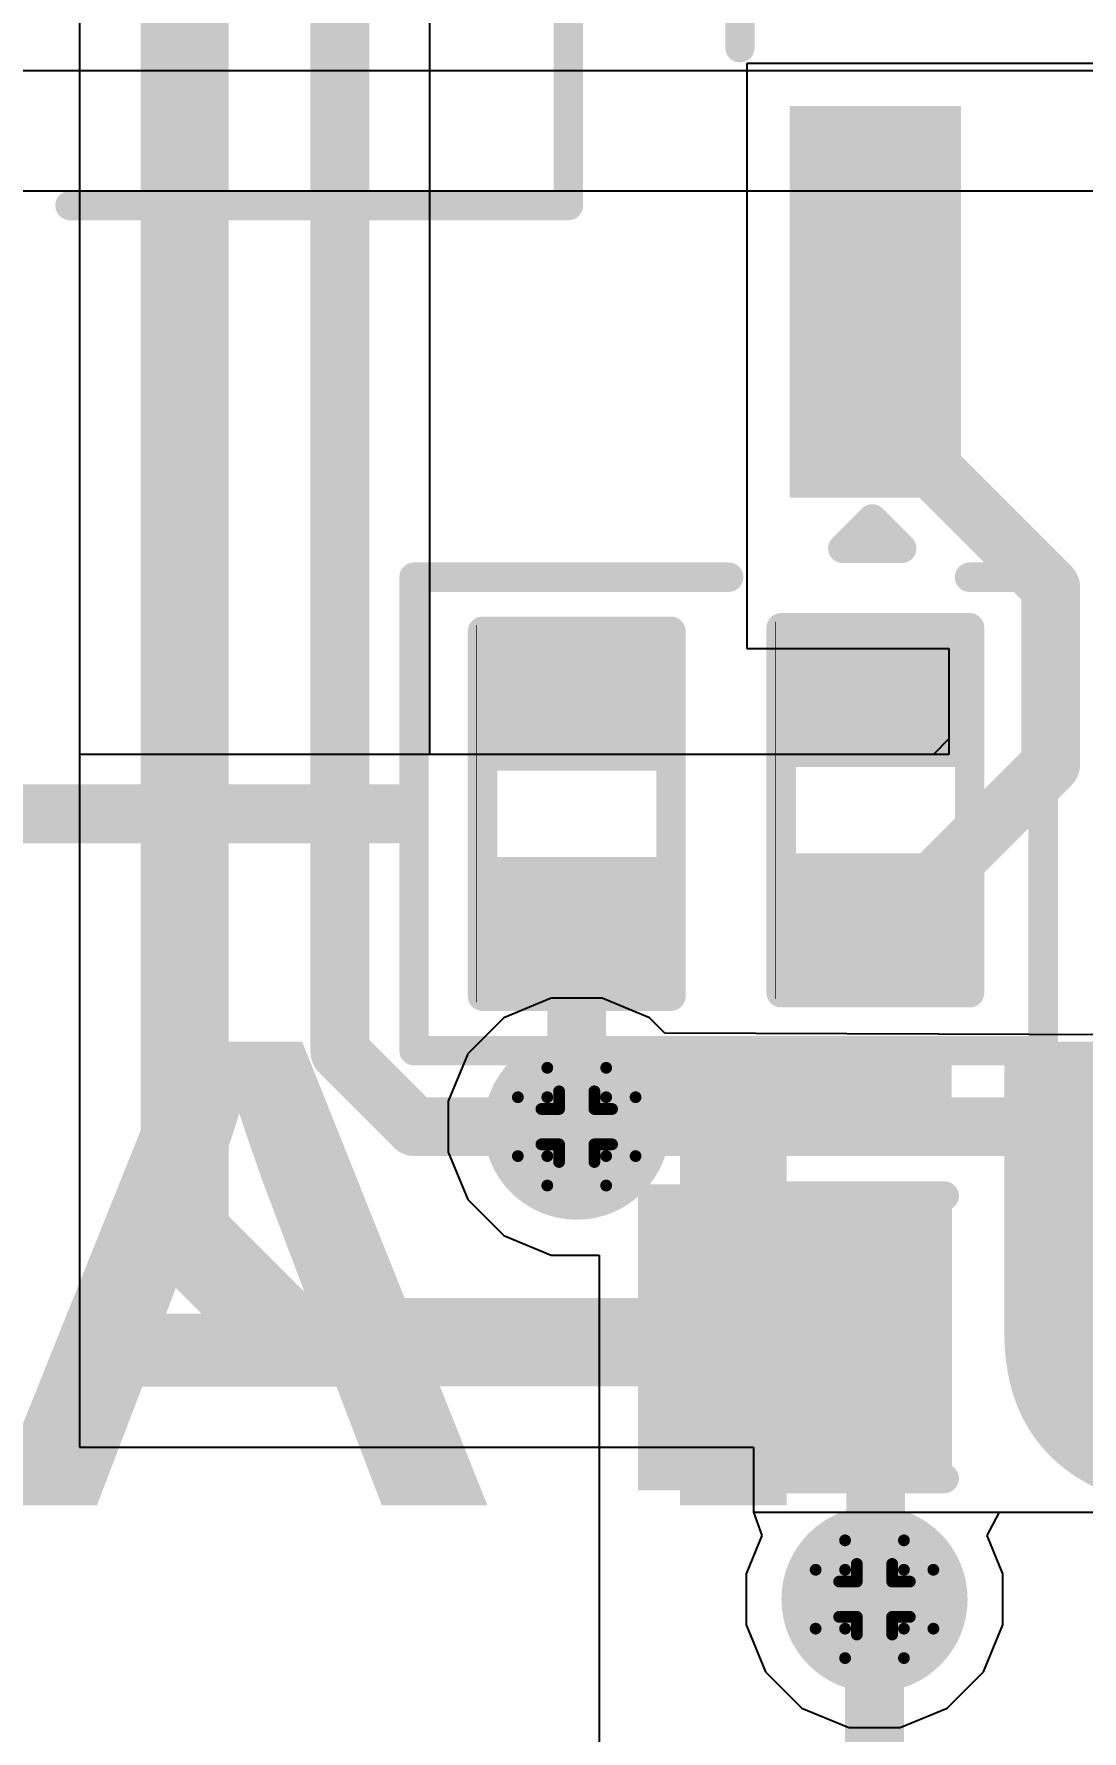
# Model space of a CAD drawing. Header units: inches. Extents: x -5 to 5258, y -4 to 5281.
# Drawn here: x 11.36 to 15.88, y 69.28 to 76.6 of the extents above; entities that cross this region are included whole.
import ezdxf

# ---------------------------------------------------------------- set-up
doc = ezdxf.new("R2010")
doc.units = ezdxf.units.IN
for name, color, linetype in [('Bottom Layer', 5, 'Continuous'), ('Bottom Solder', 6, 'Continuous'), ('Drill Drawing', 1, 'Continuous'), ('Top Layer', 1, 'Continuous'), ('Top Overlay', 2, 'Continuous'), ('Top Paste', 8, 'Continuous'), ('Top Solder', 216, 'Continuous'), ('Via Holes', 16, 'Continuous')]:
    doc.layers.add(name, color=color, linetype=linetype)
doc.styles.add('Arial Black_Bold', font='', dxfattribs={"height": 0.2})
doc.styles.get('Arial Black_Bold').set_extended_font_data('Arial Black', bold=True)

# ---------------------------------------------------------------- blocks, each defined once
blk = doc.blocks.new('8_SO_P____P___5')
at = {"layer": 'Top Layer'}
blk.add_hatch(color=1, dxfattribs=at).paths.add_polyline_path([(-3.475, 2.205), (-1.925, 2.205), (-1.925, 1.605), (-3.475, 1.605)])
at = {"layer": 'Top Paste'}
blk.add_hatch(color=8, dxfattribs=at).paths.add_polyline_path([(-3.475, 2.205), (-1.925, 2.205), (-1.925, 1.605), (-3.475, 1.605)])
at = {"layer": 'Top Solder'}
blk.add_hatch(color=216, dxfattribs=at).paths.add_polyline_path([(-3.545, 2.275), (-1.855, 2.275), (-1.855, 1.535), (-3.545, 1.535)])
at = {"layer": 'Top Overlay'}
for points in [[(-1.603, 2.4892, 0.127, 0.127, 0), (1.9022, 2.4892, 0.127, 0.127, 0)], [(-3.7634, 2.0454, 0.127, 0.127, 0), (-3.6364, 1.9184, 0.127, 0.127, 0)], [(-3.7634, 2.0454, 0.127, 0.127, 0), (-3.7634, 1.7914, 0.127, 0.127, 0)], [(-3.6364, 1.9184, 0.127, 0.127, 0), (-3.7634, 1.7914, 0.127, 0.127, 0)]]:
    blk.add_lwpolyline(points, format="xyseb", dxfattribs=at)
for points in [[(-1.6347, 2.4892, 0.0635, 0.0635, 1), (-1.5712, 2.4892, 0.0635, 0.0635, 1)], [(-3.7951, 2.0454, 0.0635, 0.0635, 1), (-3.7316, 2.0454, 0.0635, 0.0635, 1)], [(-3.7951, 2.0454, 0.0635, 0.0635, 1), (-3.7316, 2.0454, 0.0635, 0.0635, 1)], [(-3.6681, 1.9184, 0.0635, 0.0635, 1), (-3.6046, 1.9184, 0.0635, 0.0635, 1)], [(-3.6681, 1.9184, 0.0635, 0.0635, 1), (-3.6046, 1.9184, 0.0635, 0.0635, 1)], [(-3.7951, 1.7914, 0.0635, 0.0635, 1), (-3.7316, 1.7914, 0.0635, 0.0635, 1)], [(-3.7951, 1.7914, 0.0635, 0.0635, 1), (-3.7316, 1.7914, 0.0635, 0.0635, 1)]]:
    blk.add_lwpolyline(points, format="xyseb", close=True, dxfattribs=at)
blk = doc.blocks.new('R___0402_25')
at = {"layer": 'Top Layer'}
for points in [[(-0.6985, -0.3175), (-0.6985, 0.3175), (-0.2413, 0.3175), (-0.2413, -0.3175)], [(0.2413, -0.3175), (0.2413, 0.3175), (0.6985, 0.3175), (0.6985, -0.3175)]]:
    blk.add_hatch(color=1, dxfattribs=at).paths.add_polyline_path(points)
at = {"layer": 'Top Paste'}
for points in [[(-0.6985, -0.3175), (-0.6985, 0.3175), (-0.2413, 0.3175), (-0.2413, -0.3175)], [(0.2413, -0.3175), (0.2413, 0.3175), (0.6985, 0.3175), (0.6985, -0.3175)]]:
    blk.add_hatch(color=8, dxfattribs=at).paths.add_polyline_path(points)
at = {"layer": 'Top Solder'}
for points in [[(-0.7535, -0.3725), (-0.7535, 0.3725), (-0.1863, 0.3725), (-0.1863, -0.3725)], [(0.1863, -0.3725), (0.1863, 0.3725), (0.7535, 0.3725), (0.7535, -0.3725)]]:
    blk.add_hatch(color=216, dxfattribs=at).paths.add_polyline_path(points)
at = {"layer": 'Top Overlay'}
for points in [[(0.7874, 0.4064, 0.127, 0.127, 0), (-0.7874, 0.4064, 0.127, 0.127, 0)], [(-0.7874, -0.4064, 0.127, 0.127, 0), (-0.7874, 0.4064, 0.127, 0.127, 0)], [(0.7874, -0.4064, 0.127, 0.127, 0), (0.7874, 0.4064, 0.127, 0.127, 0)], [(0.7874, -0.4064, 0.127, 0.127, 0), (-0.7874, -0.4064, 0.127, 0.127, 0)], [(0.8128, -0.4318, 0.00323, 0.00323, 0), (-0.8128, -0.4318, 0.00323, 0.00323, 0)]]:
    blk.add_lwpolyline(points, format="xyseb", dxfattribs=at)
for points in [[(-0.8191, 0.4064, 0.0635, 0.0635, 1), (-0.7556, 0.4064, 0.0635, 0.0635, 1)], [(-0.8191, 0.4064, 0.0635, 0.0635, 1), (-0.7556, 0.4064, 0.0635, 0.0635, 1)], [(0.7556, 0.4064, 0.0635, 0.0635, 1), (0.8191, 0.4064, 0.0635, 0.0635, 1)], [(0.7556, 0.4064, 0.0635, 0.0635, 1), (0.8191, 0.4064, 0.0635, 0.0635, 1)], [(-0.8191, -0.4064, 0.0635, 0.0635, 1), (-0.7556, -0.4064, 0.0635, 0.0635, 1)], [(-0.8191, -0.4064, 0.0635, 0.0635, 1), (-0.7556, -0.4064, 0.0635, 0.0635, 1)], [(0.7556, -0.4064, 0.0635, 0.0635, 1), (0.8191, -0.4064, 0.0635, 0.0635, 1)], [(0.7556, -0.4064, 0.0635, 0.0635, 1), (0.8191, -0.4064, 0.0635, 0.0635, 1)], [(-0.8136, -0.4318, 0.00161, 0.00161, 1), (-0.812, -0.4318, 0.00161, 0.00161, 1)], [(0.812, -0.4318, 0.00161, 0.00161, 1), (0.8136, -0.4318, 0.00161, 0.00161, 1)]]:
    blk.add_lwpolyline(points, format="xyseb", close=True, dxfattribs=at)
blk = doc.blocks.new('R___0402_26')
at = {"layer": 'Top Layer'}
for points in [[(-0.6985, -0.3175), (-0.6985, 0.3175), (-0.2413, 0.3175), (-0.2413, -0.3175)], [(0.2413, -0.3175), (0.2413, 0.3175), (0.6985, 0.3175), (0.6985, -0.3175)]]:
    blk.add_hatch(color=1, dxfattribs=at).paths.add_polyline_path(points)
at = {"layer": 'Top Paste'}
for points in [[(-0.6985, -0.3175), (-0.6985, 0.3175), (-0.2413, 0.3175), (-0.2413, -0.3175)], [(0.2413, -0.3175), (0.2413, 0.3175), (0.6985, 0.3175), (0.6985, -0.3175)]]:
    blk.add_hatch(color=8, dxfattribs=at).paths.add_polyline_path(points)
at = {"layer": 'Top Solder'}
for points in [[(-0.7535, -0.3725), (-0.7535, 0.3725), (-0.1863, 0.3725), (-0.1863, -0.3725)], [(0.1863, -0.3725), (0.1863, 0.3725), (0.7535, 0.3725), (0.7535, -0.3725)]]:
    blk.add_hatch(color=216, dxfattribs=at).paths.add_polyline_path(points)
at = {"layer": 'Top Overlay'}
for points in [[(-0.7874, -0.4064, 0.127, 0.127, 0), (-0.7874, 0.4064, 0.127, 0.127, 0)], [(0.7874, 0.4064, 0.127, 0.127, 0), (-0.7874, 0.4064, 0.127, 0.127, 0)], [(0.7874, -0.4064, 0.127, 0.127, 0), (0.7874, 0.4064, 0.127, 0.127, 0)], [(0.7874, -0.4064, 0.127, 0.127, 0), (-0.7874, -0.4064, 0.127, 0.127, 0)], [(0.8128, -0.4318, 0.00323, 0.00323, 0), (-0.8128, -0.4318, 0.00323, 0.00323, 0)]]:
    blk.add_lwpolyline(points, format="xyseb", dxfattribs=at)
for points in [[(-0.8191, 0.4064, 0.0635, 0.0635, 1), (-0.7556, 0.4064, 0.0635, 0.0635, 1)], [(-0.8191, 0.4064, 0.0635, 0.0635, 1), (-0.7556, 0.4064, 0.0635, 0.0635, 1)], [(0.7556, 0.4064, 0.0635, 0.0635, 1), (0.8191, 0.4064, 0.0635, 0.0635, 1)], [(0.7556, 0.4064, 0.0635, 0.0635, 1), (0.8191, 0.4064, 0.0635, 0.0635, 1)], [(-0.8191, -0.4064, 0.0635, 0.0635, 1), (-0.7556, -0.4064, 0.0635, 0.0635, 1)], [(-0.8191, -0.4064, 0.0635, 0.0635, 1), (-0.7556, -0.4064, 0.0635, 0.0635, 1)], [(0.7556, -0.4064, 0.0635, 0.0635, 1), (0.8191, -0.4064, 0.0635, 0.0635, 1)], [(0.7556, -0.4064, 0.0635, 0.0635, 1), (0.8191, -0.4064, 0.0635, 0.0635, 1)], [(-0.8136, -0.4318, 0.00161, 0.00161, 1), (-0.812, -0.4318, 0.00161, 0.00161, 1)], [(0.812, -0.4318, 0.00161, 0.00161, 1), (0.8136, -0.4318, 0.00161, 0.00161, 1)]]:
    blk.add_lwpolyline(points, format="xyseb", close=True, dxfattribs=at)
blk = doc.blocks.new('LED_0603_92')
at = {"layer": 'Top Layer'}
for points in [[(-1, 0.5), (-0.5, 0.5), (-0.5, -0.5), (-1, -0.5)], [(0.5, 0.5), (1, 0.5), (1, -0.5), (0.5, -0.5)]]:
    blk.add_hatch(color=1, dxfattribs=at).paths.add_polyline_path(points)
at = {"layer": 'Top Overlay'}
blk.add_hatch(color=2, dxfattribs=at).paths.add_polyline_path([(1.1175, -0.6603), (1.7525, -0.6603), (1.7525, 0.6605), (1.1175, 0.6605)])
at = {"layer": 'Top Paste'}
for points in [[(-1, 0.5), (-0.5, 0.5), (-0.5, -0.5), (-1, -0.5)], [(0.5, 0.5), (1, 0.5), (1, -0.5), (0.5, -0.5)]]:
    blk.add_hatch(color=8, dxfattribs=at).paths.add_polyline_path(points)
at = {"layer": 'Top Solder'}
for points in [[(-1.1016, 0.6016), (-0.3984, 0.6016), (-0.3984, -0.6016), (-1.1016, -0.6016)], [(0.3984, 0.6016), (1.1016, 0.6016), (1.1016, -0.6016), (0.3984, -0.6016)]]:
    blk.add_hatch(color=216, dxfattribs=at).paths.add_polyline_path(points)
at = {"layer": 'Top Overlay'}
for points in [[(-0.4318, 0.6096, 0.127, 0.127, 0), (-1.1176, 0.6096, 0.127, 0.127, 0)], [(-1.1176, 0.6096, 0.127, 0.127, 0), (-1.1176, -0.6096, 0.127, 0.127, 0)], [(1.1176, 0.6096, 0.127, 0.127, 0), (0.4318, 0.6096, 0.127, 0.127, 0)], [(1.1176, 0.6096, 0.127, 0.127, 0), (1.1176, -0.6096, 0.127, 0.127, 0)], [(-0.4318, -0.6096, 0.127, 0.127, 0), (-1.1176, -0.6096, 0.127, 0.127, 0)], [(1.1176, -0.6096, 0.127, 0.127, 0), (0.4318, -0.6096, 0.127, 0.127, 0)]]:
    blk.add_lwpolyline(points, format="xyseb", dxfattribs=at)
for points in [[(-1.1494, 0.6096, 0.0635, 0.0635, 1), (-1.0858, 0.6096, 0.0635, 0.0635, 1)], [(-1.1494, 0.6096, 0.0635, 0.0635, 1), (-1.0858, 0.6096, 0.0635, 0.0635, 1)], [(-0.4636, 0.6096, 0.0635, 0.0635, 1), (-0.4001, 0.6096, 0.0635, 0.0635, 1)], [(0.4001, 0.6096, 0.0635, 0.0635, 1), (0.4636, 0.6096, 0.0635, 0.0635, 1)], [(1.0859, 0.6096, 0.0635, 0.0635, 1), (1.1494, 0.6096, 0.0635, 0.0635, 1)], [(1.0859, 0.6096, 0.0635, 0.0635, 1), (1.1494, 0.6096, 0.0635, 0.0635, 1)], [(-1.1494, -0.6096, 0.0635, 0.0635, 1), (-1.0858, -0.6096, 0.0635, 0.0635, 1)], [(-1.1494, -0.6096, 0.0635, 0.0635, 1), (-1.0858, -0.6096, 0.0635, 0.0635, 1)], [(-0.4636, -0.6096, 0.0635, 0.0635, 1), (-0.4001, -0.6096, 0.0635, 0.0635, 1)], [(0.4001, -0.6096, 0.0635, 0.0635, 1), (0.4636, -0.6096, 0.0635, 0.0635, 1)], [(1.0859, -0.6096, 0.0635, 0.0635, 1), (1.1494, -0.6096, 0.0635, 0.0635, 1)], [(1.0859, -0.6096, 0.0635, 0.0635, 1), (1.1494, -0.6096, 0.0635, 0.0635, 1)]]:
    blk.add_lwpolyline(points, format="xyseb", close=True, dxfattribs=at)
blk = doc.blocks.new('50SVPF10M_135')
at = {"layer": 'Top Overlay'}
for points in [[(3.3, 3.3, 0.127, 0.127, 0), (-1.95, 3.3, 0.127, 0.127, 0)], [(3.3, 1.15, 0.127, 0.127, 0), (3.3, 3.3, 0.127, 0.127, 0)]]:
    blk.add_lwpolyline(points, format="xyseb", dxfattribs=at)
for points in [[(3.2683, 3.3, 0.0635, 0.0635, 1), (3.3318, 3.3, 0.0635, 0.0635, 1)], [(3.2683, 3.3, 0.0635, 0.0635, 1), (3.3318, 3.3, 0.0635, 0.0635, 1)], [(3.2683, 1.15, 0.0635, 0.0635, 1), (3.3318, 1.15, 0.0635, 0.0635, 1)]]:
    blk.add_lwpolyline(points, format="xyseb", close=True, dxfattribs=at)

msp = doc.modelspace()

# ---------------------------------------------------------------- hatches: boundary and pattern name
at = {"layer": 'Bottom Layer'}
h = msp.add_hatch(color=5, dxfattribs=at)
edge = h.paths.add_edge_path()
edge.add_arc((13.7013, 71.8893), 0.3, 0, 360)
h = msp.add_hatch(color=5, dxfattribs=at)
edge = h.paths.add_edge_path()
edge.add_arc((14.986, 69.8504), 0.3, 0, 360)
at = {"layer": 'Bottom Solder'}
h = msp.add_hatch(color=6, dxfattribs=at)
edge = h.paths.add_edge_path()
edge.add_arc((13.7013, 71.8893), 0.4016, 0, 360)
h = msp.add_hatch(color=6, dxfattribs=at)
edge = h.paths.add_edge_path()
edge.add_arc((14.986, 69.8504), 0.4016, 0, 360)
at = {"layer": 'Top Layer'}
h = msp.add_hatch(color=1, dxfattribs=at)
edge = h.paths.add_edge_path()
edge.add_arc((13.7013, 71.8893), 0.3, 0, 360)
h = msp.add_hatch(color=1, dxfattribs=at)
edge = h.paths.add_edge_path()
edge.add_arc((14.986, 69.8504), 0.3, 0, 360)
at = {"layer": 'Top Solder'}
h = msp.add_hatch(color=216, dxfattribs=at)
edge = h.paths.add_edge_path()
edge.add_arc((13.7013, 71.8893), 0.4016, 0, 360)
h = msp.add_hatch(color=216, dxfattribs=at)
edge = h.paths.add_edge_path()
edge.add_arc((14.986, 69.8504), 0.4016, 0, 360)
at = {"layer": 'Via Holes'}
h = msp.add_hatch(color=7, dxfattribs=at)
edge = h.paths.add_edge_path()
edge.add_arc((13.7013, 71.8893), 0.15, 0, 360)
h = msp.add_hatch(color=7, dxfattribs=at)
edge = h.paths.add_edge_path()
edge.add_arc((14.986, 69.8504), 0.15, 0, 360)

# ---------------------------------------------------------------- linework, layer by layer
at = {"layer": 'Bottom Layer'}
for p, q in [((37.201, 76.445), (4.623, 76.445)), ((4.623, 75.927), (62.8396, 75.927)), ((13.5911, 72.4433), (13.3874, 72.3589)), ((13.8115, 72.4433), (13.5911, 72.4433)), ((14.0151, 72.3589), (13.8115, 72.4433)), ((13.3874, 72.3589), (13.2316, 72.2031)), ((14.0812, 72.2927), (14.0151, 72.3589)), ((18.3221, 72.2777), (14.0812, 72.2927)), ((13.2316, 72.2031), (13.1473, 71.9995)), ((13.1473, 71.9995), (13.1473, 71.7791)), ((13.1473, 71.7791), (13.2316, 71.5754)), ((13.2316, 71.5754), (13.3874, 71.4196)), ((13.3874, 71.4196), (13.5911, 71.3353)), ((13.5911, 71.3353), (13.7977, 71.3353)), ((13.7977, 71.3353), (13.7977, 57.6849))]:
    msp.add_line(p, q, dxfattribs=at)
for points in [[(13.7013, 71.8893, 0.254, 0.254, 0), (16.4093, 71.8893, 0.254, 0.254, 0)], [(14.986, 69.8225, 0.254, 0.254, 0), (15.0139, 69.8504, 0.254, 0.254, 0)], [(14.986, 52.1199, 0.254, 0.254, 0), (14.986, 69.8225, 0.254, 0.254, 0)]]:
    msp.add_lwpolyline(points, format="xyseb", dxfattribs=at)
for points in [[(13.6378, 71.8893, 0.127, 0.127, 1), (13.7648, 71.8893, 0.127, 0.127, 1)], [(14.9225, 69.8225, 0.127, 0.127, 1), (15.0495, 69.8225, 0.127, 0.127, 1)], [(14.9225, 69.8225, 0.127, 0.127, 1), (15.0495, 69.8225, 0.127, 0.127, 1)], [(14.9504, 69.8504, 0.127, 0.127, 1), (15.0774, 69.8504, 0.127, 0.127, 1)]]:
    msp.add_lwpolyline(points, format="xyseb", close=True, dxfattribs=at)
at = {"layer": 'Drill Drawing'}
for points in [[(13.5743, 72.0163, 0.0508, 0.0508, 0), (13.5743, 72.1433, 0.0508, 0.0508, 0)], [(13.5743, 72.1433, 0.0508, 0.0508, 0), (13.8283, 72.1433, 0.0508, 0.0508, 0)], [(13.8283, 72.0163, 0.0508, 0.0508, 0), (13.8283, 72.1433, 0.0508, 0.0508, 0)], [(13.6251, 71.9655, 0.0508, 0.0508, 0), (13.6251, 72.0417, 0.0508, 0.0508, 0)], [(13.6251, 72.0417, 0.0508, 0.0508, 0), (13.7775, 72.0417, 0.0508, 0.0508, 0)], [(13.7775, 71.9655, 0.0508, 0.0508, 0), (13.7775, 72.0417, 0.0508, 0.0508, 0)], [(13.4473, 71.7623, 0.0508, 0.0508, 0), (13.4473, 72.0163, 0.0508, 0.0508, 0)], [(13.4473, 72.0163, 0.0508, 0.0508, 0), (13.5743, 72.0163, 0.0508, 0.0508, 0)], [(13.5489, 71.8131, 0.0508, 0.0508, 0), (13.5489, 71.9655, 0.0508, 0.0508, 0)], [(13.5489, 71.9655, 0.0508, 0.0508, 0), (13.6251, 71.9655, 0.0508, 0.0508, 0)], [(13.7775, 71.9655, 0.0508, 0.0508, 0), (13.8537, 71.9655, 0.0508, 0.0508, 0)], [(13.8283, 72.0163, 0.0508, 0.0508, 0), (13.9553, 72.0163, 0.0508, 0.0508, 0)], [(13.8537, 71.8131, 0.0508, 0.0508, 0), (13.8537, 71.9655, 0.0508, 0.0508, 0)], [(13.9553, 71.7623, 0.0508, 0.0508, 0), (13.9553, 72.0163, 0.0508, 0.0508, 0)], [(13.5489, 71.8131, 0.0508, 0.0508, 0), (13.6251, 71.8131, 0.0508, 0.0508, 0)], [(13.6251, 71.7369, 0.0508, 0.0508, 0), (13.6251, 71.8131, 0.0508, 0.0508, 0)], [(13.7775, 71.8131, 0.0508, 0.0508, 0), (13.8537, 71.8131, 0.0508, 0.0508, 0)], [(13.7775, 71.7369, 0.0508, 0.0508, 0), (13.7775, 71.8131, 0.0508, 0.0508, 0)], [(13.4473, 71.7623, 0.0508, 0.0508, 0), (13.5743, 71.7623, 0.0508, 0.0508, 0)], [(13.5743, 71.6353, 0.0508, 0.0508, 0), (13.5743, 71.7623, 0.0508, 0.0508, 0)], [(13.6251, 71.7369, 0.0508, 0.0508, 0), (13.7775, 71.7369, 0.0508, 0.0508, 0)], [(13.8283, 71.7623, 0.0508, 0.0508, 0), (13.9553, 71.7623, 0.0508, 0.0508, 0)], [(13.8283, 71.6353, 0.0508, 0.0508, 0), (13.8283, 71.7623, 0.0508, 0.0508, 0)], [(13.5743, 71.6353, 0.0508, 0.0508, 0), (13.8283, 71.6353, 0.0508, 0.0508, 0)], [(14.859, 69.9774, 0.0508, 0.0508, 0), (14.859, 70.1044, 0.0508, 0.0508, 0)], [(14.859, 70.1044, 0.0508, 0.0508, 0), (15.113, 70.1044, 0.0508, 0.0508, 0)], [(15.113, 69.9774, 0.0508, 0.0508, 0), (15.113, 70.1044, 0.0508, 0.0508, 0)], [(14.732, 69.7234, 0.0508, 0.0508, 0), (14.732, 69.9774, 0.0508, 0.0508, 0)], [(14.732, 69.9774, 0.0508, 0.0508, 0), (14.859, 69.9774, 0.0508, 0.0508, 0)], [(14.9098, 69.9266, 0.0508, 0.0508, 0), (14.9098, 70.0028, 0.0508, 0.0508, 0)], [(14.9098, 70.0028, 0.0508, 0.0508, 0), (15.0622, 70.0028, 0.0508, 0.0508, 0)], [(15.0622, 69.9266, 0.0508, 0.0508, 0), (15.0622, 70.0028, 0.0508, 0.0508, 0)], [(15.113, 69.9774, 0.0508, 0.0508, 0), (15.24, 69.9774, 0.0508, 0.0508, 0)], [(15.24, 69.7234, 0.0508, 0.0508, 0), (15.24, 69.9774, 0.0508, 0.0508, 0)], [(14.8336, 69.7742, 0.0508, 0.0508, 0), (14.8336, 69.9266, 0.0508, 0.0508, 0)], [(14.8336, 69.9266, 0.0508, 0.0508, 0), (14.9098, 69.9266, 0.0508, 0.0508, 0)], [(15.0622, 69.9266, 0.0508, 0.0508, 0), (15.1384, 69.9266, 0.0508, 0.0508, 0)], [(15.1384, 69.7742, 0.0508, 0.0508, 0), (15.1384, 69.9266, 0.0508, 0.0508, 0)], [(14.8336, 69.7742, 0.0508, 0.0508, 0), (14.9098, 69.7742, 0.0508, 0.0508, 0)], [(14.9098, 69.698, 0.0508, 0.0508, 0), (14.9098, 69.7742, 0.0508, 0.0508, 0)], [(15.0622, 69.7742, 0.0508, 0.0508, 0), (15.1384, 69.7742, 0.0508, 0.0508, 0)], [(15.0622, 69.698, 0.0508, 0.0508, 0), (15.0622, 69.7742, 0.0508, 0.0508, 0)], [(14.732, 69.7234, 0.0508, 0.0508, 0), (14.859, 69.7234, 0.0508, 0.0508, 0)], [(14.859, 69.5964, 0.0508, 0.0508, 0), (14.859, 69.7234, 0.0508, 0.0508, 0)], [(14.9098, 69.698, 0.0508, 0.0508, 0), (15.0622, 69.698, 0.0508, 0.0508, 0)], [(15.113, 69.7234, 0.0508, 0.0508, 0), (15.24, 69.7234, 0.0508, 0.0508, 0)], [(15.113, 69.5964, 0.0508, 0.0508, 0), (15.113, 69.7234, 0.0508, 0.0508, 0)], [(14.859, 69.5964, 0.0508, 0.0508, 0), (15.113, 69.5964, 0.0508, 0.0508, 0)]]:
    msp.add_lwpolyline(points, format="xyseb", dxfattribs=at)
for points in [[(13.5616, 72.1433, 0.0254, 0.0254, 1), (13.587, 72.1433, 0.0254, 0.0254, 1)], [(13.5616, 72.1433, 0.0254, 0.0254, 1), (13.587, 72.1433, 0.0254, 0.0254, 1)], [(13.8156, 72.1433, 0.0254, 0.0254, 1), (13.841, 72.1433, 0.0254, 0.0254, 1)], [(13.8156, 72.1433, 0.0254, 0.0254, 1), (13.841, 72.1433, 0.0254, 0.0254, 1)], [(13.6124, 72.0417, 0.0254, 0.0254, 1), (13.6378, 72.0417, 0.0254, 0.0254, 1)], [(13.6124, 72.0417, 0.0254, 0.0254, 1), (13.6378, 72.0417, 0.0254, 0.0254, 1)], [(13.7648, 72.0417, 0.0254, 0.0254, 1), (13.7902, 72.0417, 0.0254, 0.0254, 1)], [(13.7648, 72.0417, 0.0254, 0.0254, 1), (13.7902, 72.0417, 0.0254, 0.0254, 1)], [(13.4346, 72.0163, 0.0254, 0.0254, 1), (13.46, 72.0163, 0.0254, 0.0254, 1)], [(13.4346, 72.0163, 0.0254, 0.0254, 1), (13.46, 72.0163, 0.0254, 0.0254, 1)], [(13.5362, 71.9655, 0.0254, 0.0254, 1), (13.5616, 71.9655, 0.0254, 0.0254, 1)], [(13.5362, 71.9655, 0.0254, 0.0254, 1), (13.5616, 71.9655, 0.0254, 0.0254, 1)], [(13.5616, 72.0163, 0.0254, 0.0254, 1), (13.587, 72.0163, 0.0254, 0.0254, 1)], [(13.5616, 72.0163, 0.0254, 0.0254, 1), (13.587, 72.0163, 0.0254, 0.0254, 1)], [(13.6124, 71.9655, 0.0254, 0.0254, 1), (13.6378, 71.9655, 0.0254, 0.0254, 1)], [(13.6124, 71.9655, 0.0254, 0.0254, 1), (13.6378, 71.9655, 0.0254, 0.0254, 1)], [(13.7648, 71.9655, 0.0254, 0.0254, 1), (13.7902, 71.9655, 0.0254, 0.0254, 1)], [(13.7648, 71.9655, 0.0254, 0.0254, 1), (13.7902, 71.9655, 0.0254, 0.0254, 1)], [(13.8156, 72.0163, 0.0254, 0.0254, 1), (13.841, 72.0163, 0.0254, 0.0254, 1)], [(13.8156, 72.0163, 0.0254, 0.0254, 1), (13.841, 72.0163, 0.0254, 0.0254, 1)], [(13.841, 71.9655, 0.0254, 0.0254, 1), (13.8664, 71.9655, 0.0254, 0.0254, 1)], [(13.841, 71.9655, 0.0254, 0.0254, 1), (13.8664, 71.9655, 0.0254, 0.0254, 1)], [(13.9426, 72.0163, 0.0254, 0.0254, 1), (13.968, 72.0163, 0.0254, 0.0254, 1)], [(13.9426, 72.0163, 0.0254, 0.0254, 1), (13.968, 72.0163, 0.0254, 0.0254, 1)], [(13.5362, 71.8131, 0.0254, 0.0254, 1), (13.5616, 71.8131, 0.0254, 0.0254, 1)], [(13.5362, 71.8131, 0.0254, 0.0254, 1), (13.5616, 71.8131, 0.0254, 0.0254, 1)], [(13.6124, 71.8131, 0.0254, 0.0254, 1), (13.6378, 71.8131, 0.0254, 0.0254, 1)], [(13.6124, 71.8131, 0.0254, 0.0254, 1), (13.6378, 71.8131, 0.0254, 0.0254, 1)], [(13.7648, 71.8131, 0.0254, 0.0254, 1), (13.7902, 71.8131, 0.0254, 0.0254, 1)], [(13.7648, 71.8131, 0.0254, 0.0254, 1), (13.7902, 71.8131, 0.0254, 0.0254, 1)], [(13.841, 71.8131, 0.0254, 0.0254, 1), (13.8664, 71.8131, 0.0254, 0.0254, 1)], [(13.841, 71.8131, 0.0254, 0.0254, 1), (13.8664, 71.8131, 0.0254, 0.0254, 1)], [(13.4346, 71.7623, 0.0254, 0.0254, 1), (13.46, 71.7623, 0.0254, 0.0254, 1)], [(13.4346, 71.7623, 0.0254, 0.0254, 1), (13.46, 71.7623, 0.0254, 0.0254, 1)], [(13.5616, 71.7623, 0.0254, 0.0254, 1), (13.587, 71.7623, 0.0254, 0.0254, 1)], [(13.5616, 71.7623, 0.0254, 0.0254, 1), (13.587, 71.7623, 0.0254, 0.0254, 1)], [(13.6124, 71.7369, 0.0254, 0.0254, 1), (13.6378, 71.7369, 0.0254, 0.0254, 1)], [(13.6124, 71.7369, 0.0254, 0.0254, 1), (13.6378, 71.7369, 0.0254, 0.0254, 1)], [(13.7648, 71.7369, 0.0254, 0.0254, 1), (13.7902, 71.7369, 0.0254, 0.0254, 1)], [(13.7648, 71.7369, 0.0254, 0.0254, 1), (13.7902, 71.7369, 0.0254, 0.0254, 1)], [(13.8156, 71.7623, 0.0254, 0.0254, 1), (13.841, 71.7623, 0.0254, 0.0254, 1)], [(13.8156, 71.7623, 0.0254, 0.0254, 1), (13.841, 71.7623, 0.0254, 0.0254, 1)], [(13.9426, 71.7623, 0.0254, 0.0254, 1), (13.968, 71.7623, 0.0254, 0.0254, 1)], [(13.9426, 71.7623, 0.0254, 0.0254, 1), (13.968, 71.7623, 0.0254, 0.0254, 1)], [(13.5616, 71.6353, 0.0254, 0.0254, 1), (13.587, 71.6353, 0.0254, 0.0254, 1)], [(13.5616, 71.6353, 0.0254, 0.0254, 1), (13.587, 71.6353, 0.0254, 0.0254, 1)], [(13.8156, 71.6353, 0.0254, 0.0254, 1), (13.841, 71.6353, 0.0254, 0.0254, 1)], [(13.8156, 71.6353, 0.0254, 0.0254, 1), (13.841, 71.6353, 0.0254, 0.0254, 1)], [(14.8463, 70.1044, 0.0254, 0.0254, 1), (14.8717, 70.1044, 0.0254, 0.0254, 1)], [(14.8463, 70.1044, 0.0254, 0.0254, 1), (14.8717, 70.1044, 0.0254, 0.0254, 1)], [(15.1003, 70.1044, 0.0254, 0.0254, 1), (15.1257, 70.1044, 0.0254, 0.0254, 1)], [(15.1003, 70.1044, 0.0254, 0.0254, 1), (15.1257, 70.1044, 0.0254, 0.0254, 1)], [(14.7193, 69.9774, 0.0254, 0.0254, 1), (14.7447, 69.9774, 0.0254, 0.0254, 1)], [(14.7193, 69.9774, 0.0254, 0.0254, 1), (14.7447, 69.9774, 0.0254, 0.0254, 1)], [(14.8463, 69.9774, 0.0254, 0.0254, 1), (14.8717, 69.9774, 0.0254, 0.0254, 1)], [(14.8463, 69.9774, 0.0254, 0.0254, 1), (14.8717, 69.9774, 0.0254, 0.0254, 1)], [(14.8971, 70.0028, 0.0254, 0.0254, 1), (14.9225, 70.0028, 0.0254, 0.0254, 1)], [(14.8971, 70.0028, 0.0254, 0.0254, 1), (14.9225, 70.0028, 0.0254, 0.0254, 1)], [(15.0495, 70.0028, 0.0254, 0.0254, 1), (15.0749, 70.0028, 0.0254, 0.0254, 1)], [(15.0495, 70.0028, 0.0254, 0.0254, 1), (15.0749, 70.0028, 0.0254, 0.0254, 1)], [(15.1003, 69.9774, 0.0254, 0.0254, 1), (15.1257, 69.9774, 0.0254, 0.0254, 1)], [(15.1003, 69.9774, 0.0254, 0.0254, 1), (15.1257, 69.9774, 0.0254, 0.0254, 1)], [(15.2273, 69.9774, 0.0254, 0.0254, 1), (15.2527, 69.9774, 0.0254, 0.0254, 1)], [(15.2273, 69.9774, 0.0254, 0.0254, 1), (15.2527, 69.9774, 0.0254, 0.0254, 1)], [(14.8209, 69.9266, 0.0254, 0.0254, 1), (14.8463, 69.9266, 0.0254, 0.0254, 1)], [(14.8209, 69.9266, 0.0254, 0.0254, 1), (14.8463, 69.9266, 0.0254, 0.0254, 1)], [(14.8971, 69.9266, 0.0254, 0.0254, 1), (14.9225, 69.9266, 0.0254, 0.0254, 1)], [(14.8971, 69.9266, 0.0254, 0.0254, 1), (14.9225, 69.9266, 0.0254, 0.0254, 1)], [(15.0495, 69.9266, 0.0254, 0.0254, 1), (15.0749, 69.9266, 0.0254, 0.0254, 1)], [(15.0495, 69.9266, 0.0254, 0.0254, 1), (15.0749, 69.9266, 0.0254, 0.0254, 1)], [(15.1257, 69.9266, 0.0254, 0.0254, 1), (15.1511, 69.9266, 0.0254, 0.0254, 1)], [(15.1257, 69.9266, 0.0254, 0.0254, 1), (15.1511, 69.9266, 0.0254, 0.0254, 1)], [(14.8209, 69.7742, 0.0254, 0.0254, 1), (14.8463, 69.7742, 0.0254, 0.0254, 1)], [(14.8209, 69.7742, 0.0254, 0.0254, 1), (14.8463, 69.7742, 0.0254, 0.0254, 1)], [(14.8971, 69.7742, 0.0254, 0.0254, 1), (14.9225, 69.7742, 0.0254, 0.0254, 1)], [(14.8971, 69.7742, 0.0254, 0.0254, 1), (14.9225, 69.7742, 0.0254, 0.0254, 1)], [(15.0495, 69.7742, 0.0254, 0.0254, 1), (15.0749, 69.7742, 0.0254, 0.0254, 1)], [(15.0495, 69.7742, 0.0254, 0.0254, 1), (15.0749, 69.7742, 0.0254, 0.0254, 1)], [(15.1257, 69.7742, 0.0254, 0.0254, 1), (15.1511, 69.7742, 0.0254, 0.0254, 1)], [(15.1257, 69.7742, 0.0254, 0.0254, 1), (15.1511, 69.7742, 0.0254, 0.0254, 1)], [(14.7193, 69.7234, 0.0254, 0.0254, 1), (14.7447, 69.7234, 0.0254, 0.0254, 1)], [(14.7193, 69.7234, 0.0254, 0.0254, 1), (14.7447, 69.7234, 0.0254, 0.0254, 1)], [(14.8463, 69.7234, 0.0254, 0.0254, 1), (14.8717, 69.7234, 0.0254, 0.0254, 1)], [(14.8463, 69.7234, 0.0254, 0.0254, 1), (14.8717, 69.7234, 0.0254, 0.0254, 1)], [(14.8971, 69.698, 0.0254, 0.0254, 1), (14.9225, 69.698, 0.0254, 0.0254, 1)], [(14.8971, 69.698, 0.0254, 0.0254, 1), (14.9225, 69.698, 0.0254, 0.0254, 1)], [(15.0495, 69.698, 0.0254, 0.0254, 1), (15.0749, 69.698, 0.0254, 0.0254, 1)], [(15.0495, 69.698, 0.0254, 0.0254, 1), (15.0749, 69.698, 0.0254, 0.0254, 1)], [(15.1003, 69.7234, 0.0254, 0.0254, 1), (15.1257, 69.7234, 0.0254, 0.0254, 1)], [(15.1003, 69.7234, 0.0254, 0.0254, 1), (15.1257, 69.7234, 0.0254, 0.0254, 1)], [(15.2273, 69.7234, 0.0254, 0.0254, 1), (15.2527, 69.7234, 0.0254, 0.0254, 1)], [(15.2273, 69.7234, 0.0254, 0.0254, 1), (15.2527, 69.7234, 0.0254, 0.0254, 1)], [(14.8463, 69.5964, 0.0254, 0.0254, 1), (14.8717, 69.5964, 0.0254, 0.0254, 1)], [(14.8463, 69.5964, 0.0254, 0.0254, 1), (14.8717, 69.5964, 0.0254, 0.0254, 1)], [(15.1003, 69.5964, 0.0254, 0.0254, 1), (15.1257, 69.5964, 0.0254, 0.0254, 1)], [(15.1003, 69.5964, 0.0254, 0.0254, 1), (15.1257, 69.5964, 0.0254, 0.0254, 1)]]:
    msp.add_lwpolyline(points, format="xyseb", close=True, dxfattribs=at)
at = {"layer": 'Top Layer'}
for p, q in [((11.5566, 79.5548), (11.5566, 71.4242)), ((13.0681, 73.4956), (13.0681, 79.5548)), ((18.2919, 76.4767), (14.4357, 76.4767)), ((14.4357, 76.4767), (14.4357, 73.9528)), ((18.2919, 76.4767), (14.4357, 76.4767)), ((14.4357, 76.4767), (14.4357, 74.4187)), ((14.4357, 74.4187), (14.4357, 73.9528)), ((14.4357, 73.9528), (15.3072, 73.9528)), ((14.4357, 73.9528), (15.3072, 73.9528)), ((15.3072, 73.9528), (15.3072, 73.4956)), ((15.3072, 73.9528), (15.3072, 73.5626)), ((15.3072, 73.5626), (15.2403, 73.4956)), ((15.3072, 73.4956), (11.5566, 73.4956)), ((11.5566, 73.4956), (11.5566, 70.5061)), ((15.2403, 73.4956), (13.0681, 73.4956)), ((11.5566, 71.4242), (11.5566, 70.5061)), ((11.5566, 70.5061), (14.4645, 70.5061)), ((11.5566, 70.5061), (12.4746, 70.5061)), ((12.4746, 70.5061), (12.4746, 70.5061)), ((12.4746, 70.5061), (12.4746, 70.5061)), ((12.4746, 70.5061), (14.4645, 70.5061)), ((14.4645, 70.5061), (14.4645, 70.2266)), ((14.4645, 70.5061), (14.4645, 70.2266)), ((14.4645, 70.2266), (19.4362, 70.2266)), ((14.4645, 70.2266), (14.4645, 70.2266)), ((14.4645, 70.2266), (14.5001, 70.125)), ((15.4719, 70.125), (15.526, 70.2266)), ((15.526, 70.2266), (18.3894, 70.2266)), ((14.5001, 70.125), (14.432, 69.9606)), ((15.54, 69.9606), (15.4719, 70.125)), ((14.432, 69.9606), (14.432, 69.7402)), ((15.54, 69.7402), (15.54, 69.9606)), ((14.432, 69.7402), (14.5163, 69.5366)), ((15.4557, 69.5366), (15.54, 69.7402)), ((14.5163, 69.5366), (14.6722, 69.3807)), ((15.2998, 69.3807), (15.4557, 69.5366)), ((14.6722, 69.3807), (14.8758, 69.2964)), ((15.0962, 69.2964), (15.2998, 69.3807)), ((14.8758, 69.2964), (15.0962, 69.2964))]:
    msp.add_line(p, q, dxfattribs=at)
for points in [[(12.0098, 71.4242, 0.381, 0.381, 0), (12.0098, 81.8667, 0.381, 0.381, 0)], [(12.6796, 72.2118, 0.254, 0.254, 0), (12.6796, 80.5157, 0.254, 0.254, 0)], [(14.9897, 74.9728, 0.254, 0.254, 0), (14.9897, 75.4478, 0.254, 0.254, 0)], [(14.9897, 74.9728, 0.254, 0.254, 0), (15.7462, 74.2163, 0.254, 0.254, 0)], [(15.7462, 74.2163, 0.254, 0.254, 0), (15.7462, 73.4522, 0.254, 0.254, 0)], [(15.0786, 72.7845, 0.254, 0.254, 0), (15.7462, 73.4522, 0.254, 0.254, 0)], [(13.7013, 71.8893, 0.254, 0.254, 0), (13.7013, 72.7695, 0.254, 0.254, 0)], [(14.9897, 72.7845, 0.254, 0.254, 0), (15.0786, 72.7845, 0.254, 0.254, 0)], [(12.6796, 72.2118, 0.254, 0.254, 0), (13.0022, 71.8893, 0.254, 0.254, 0)], [(13.0022, 71.8893, 0.254, 0.254, 0), (13.7013, 71.8893, 0.254, 0.254, 0)], [(13.7013, 71.8893, 0.254, 0.254, 0), (13.7013, 71.8893, 0.254, 0.254, 0)], [(12.0098, 71.4242, 0.381, 0.381, 0), (12.4746, 70.9593, 0.381, 0.381, 0)], [(12.4746, 70.9593, 0.381, 0.381, 0), (14.9897, 70.9593, 0.381, 0.381, 0)], [(14.9685, 70.9806, 0.254, 0.254, 0), (14.9912, 70.9578, 0.254, 0.254, 0)], [(14.9912, 69.8731, 0.254, 0.254, 0), (14.9912, 70.9578, 0.254, 0.254, 0)], [(14.9912, 69.8731, 0.254, 0.254, 0), (15.0139, 69.8504, 0.254, 0.254, 0)]]:
    msp.add_lwpolyline(points, format="xyseb", dxfattribs=at)
for points in [[(14.9262, 75.4478, 0.127, 0.127, 1), (15.0532, 75.4478, 0.127, 0.127, 1)], [(14.9262, 74.9728, 0.127, 0.127, 1), (15.0532, 74.9728, 0.127, 0.127, 1)], [(14.9262, 74.9728, 0.127, 0.127, 1), (15.0532, 74.9728, 0.127, 0.127, 1)], [(15.6827, 74.2163, 0.127, 0.127, 1), (15.8097, 74.2163, 0.127, 0.127, 1)], [(15.6827, 74.2163, 0.127, 0.127, 1), (15.8097, 74.2163, 0.127, 0.127, 1)], [(15.6827, 73.4522, 0.127, 0.127, 1), (15.8097, 73.4522, 0.127, 0.127, 1)], [(15.6827, 73.4522, 0.127, 0.127, 1), (15.8097, 73.4522, 0.127, 0.127, 1)], [(13.6378, 72.7695, 0.127, 0.127, 1), (13.7648, 72.7695, 0.127, 0.127, 1)], [(14.9262, 72.7845, 0.127, 0.127, 1), (15.0532, 72.7845, 0.127, 0.127, 1)], [(15.0151, 72.7845, 0.127, 0.127, 1), (15.1421, 72.7845, 0.127, 0.127, 1)], [(15.0151, 72.7845, 0.127, 0.127, 1), (15.1421, 72.7845, 0.127, 0.127, 1)], [(12.6161, 72.2118, 0.127, 0.127, 1), (12.7431, 72.2118, 0.127, 0.127, 1)], [(12.6161, 72.2118, 0.127, 0.127, 1), (12.7431, 72.2118, 0.127, 0.127, 1)], [(12.9387, 71.8893, 0.127, 0.127, 1), (13.0657, 71.8893, 0.127, 0.127, 1)], [(12.9387, 71.8893, 0.127, 0.127, 1), (13.0657, 71.8893, 0.127, 0.127, 1)], [(13.6378, 71.8893, 0.127, 0.127, 1), (13.7648, 71.8893, 0.127, 0.127, 1)], [(13.6378, 71.8893, 0.127, 0.127, 1), (13.7648, 71.8893, 0.127, 0.127, 1)], [(13.6378, 71.8893, 0.127, 0.127, 1), (13.7648, 71.8893, 0.127, 0.127, 1)], [(13.6378, 71.8893, 0.127, 0.127, 1), (13.7648, 71.8893, 0.127, 0.127, 1)], [(11.9145, 71.4242, 0.1905, 0.1905, 1), (12.105, 71.4242, 0.1905, 0.1905, 1)], [(11.9145, 71.4242, 0.1905, 0.1905, 1), (12.105, 71.4242, 0.1905, 0.1905, 1)], [(12.3794, 70.9593, 0.1905, 0.1905, 1), (12.5699, 70.9593, 0.1905, 0.1905, 1)], [(12.3794, 70.9593, 0.1905, 0.1905, 1), (12.5699, 70.9593, 0.1905, 0.1905, 1)], [(14.8945, 70.9593, 0.1905, 0.1905, 1), (15.085, 70.9593, 0.1905, 0.1905, 1)], [(14.905, 70.9806, 0.127, 0.127, 1), (15.032, 70.9806, 0.127, 0.127, 1)], [(14.9277, 70.9578, 0.127, 0.127, 1), (15.0547, 70.9578, 0.127, 0.127, 1)], [(14.9277, 70.9578, 0.127, 0.127, 1), (15.0547, 70.9578, 0.127, 0.127, 1)], [(14.9277, 69.8731, 0.127, 0.127, 1), (15.0547, 69.8731, 0.127, 0.127, 1)], [(14.9277, 69.8731, 0.127, 0.127, 1), (15.0547, 69.8731, 0.127, 0.127, 1)], [(14.9504, 69.8504, 0.127, 0.127, 1), (15.0774, 69.8504, 0.127, 0.127, 1)]]:
    msp.add_lwpolyline(points, format="xyseb", close=True, dxfattribs=at)
at = {"layer": 'Top Overlay'}
for points in [[(12.9993, 74.26, 0.127, 0.127, 0), (14.3565, 74.26, 0.127, 0.127, 0)], [(12.9993, 72.2176, 0.127, 0.127, 0), (12.9993, 74.26, 0.127, 0.127, 0)], [(15.3961, 74.26, 0.127, 0.127, 0), (15.7137, 74.26, 0.127, 0.127, 0)], [(15.7137, 72.2176, 0.127, 0.127, 0), (15.7137, 74.26, 0.127, 0.127, 0)], [(9.3066, 73.2393, 0.254, 0.254, 0), (12.9212, 73.2393, 0.254, 0.254, 0)], [(12.9993, 72.2176, 0.127, 0.127, 0), (15.7137, 72.2176, 0.127, 0.127, 0)]]:
    msp.add_lwpolyline(points, format="xyseb", dxfattribs=at)
for points in [[(12.9676, 74.26, 0.0635, 0.0635, 1), (13.0311, 74.26, 0.0635, 0.0635, 1)], [(12.9676, 74.26, 0.0635, 0.0635, 1), (13.0311, 74.26, 0.0635, 0.0635, 1)], [(14.3247, 74.26, 0.0635, 0.0635, 1), (14.3882, 74.26, 0.0635, 0.0635, 1)], [(15.3643, 74.26, 0.0635, 0.0635, 1), (15.4278, 74.26, 0.0635, 0.0635, 1)], [(15.6819, 74.26, 0.0635, 0.0635, 1), (15.7454, 74.26, 0.0635, 0.0635, 1)], [(15.6819, 74.26, 0.0635, 0.0635, 1), (15.7454, 74.26, 0.0635, 0.0635, 1)], [(12.8577, 73.2393, 0.127, 0.127, 1), (12.9847, 73.2393, 0.127, 0.127, 1)], [(12.9676, 72.2176, 0.0635, 0.0635, 1), (13.0311, 72.2176, 0.0635, 0.0635, 1)], [(12.9676, 72.2176, 0.0635, 0.0635, 1), (13.0311, 72.2176, 0.0635, 0.0635, 1)], [(15.6819, 72.2176, 0.0635, 0.0635, 1), (15.7454, 72.2176, 0.0635, 0.0635, 1)], [(15.6819, 72.2176, 0.0635, 0.0635, 1), (15.7454, 72.2176, 0.0635, 0.0635, 1)]]:
    msp.add_lwpolyline(points, format="xyseb", close=True, dxfattribs=at)

# ---------------------------------------------------------------- block references
for name, p, rotation in [('50SVPF10M_135', (10.3655, 79.1637), 270), ('8_SO_P____P___5', (16.8947, 78.1477), 90), ('R___0402_25', (14.9897, 73.2544), 270), ('R___0402_26', (13.7013, 73.2394), 270), ('LED_0603_92', (15.7185, 70.9806), 180)]:
    msp.add_blockref(name, p, dxfattribs=dict(rotation=rotation))

# ---------------------------------------------------------------- texts
at = {"layer": 'Top Overlay', "style": 'Arial Black_Bold'}
msp.add_text('STATUS', height=2, rotation=360, dxfattribs=at).set_placement((7.005, 70.2558))

doc.saveas('drawing.dxf')
